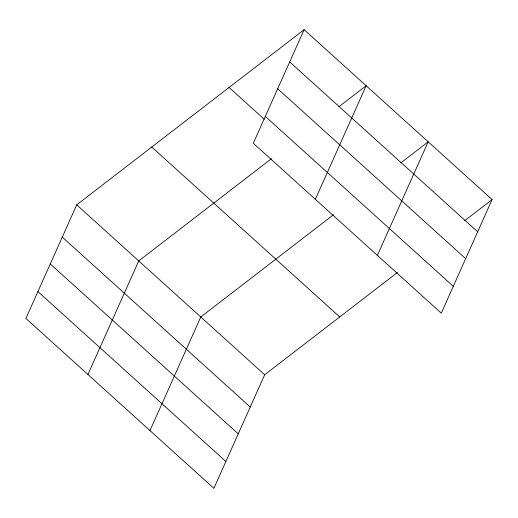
<?xml version="1.0" encoding="UTF-8"?>
<svg xmlns="http://www.w3.org/2000/svg" width="518" height="518" viewBox="0 0 518 518"><rect width="100%" height="100%" fill="white"/><g stroke="black" fill="none" stroke-linecap="round" stroke-linejoin="round"><path stroke-width="0.78" d="M304.118 29.668L253.315 143.246L441.291 313.15L492.1 199.572L304.118 29.668L76.709 204.85L25.9 318.428L213.882 488.332L264.685 374.754L397.41 272.513M87.931 374.495L138.74 260.917L271.458 158.683M149.967 430.568L200.77 316.984L333.495 214.75M315.345 199.313L366.155 85.735L338.804 106.799M377.382 255.38L428.185 141.802L400.841 162.872M464.75 220.636L492.1 199.572M289.691 61.92L477.674 231.824M277.687 88.759L465.669 258.663M265.32 116.408L453.302 286.312M229.073 87.477L264.264 119.282M151.755 147.041L339.73 316.945M76.709 204.85L264.685 374.754M62.277 237.102L250.259 407.006M50.272 263.94L238.254 433.844M37.905 291.589L225.887 461.493"/></g></svg>
